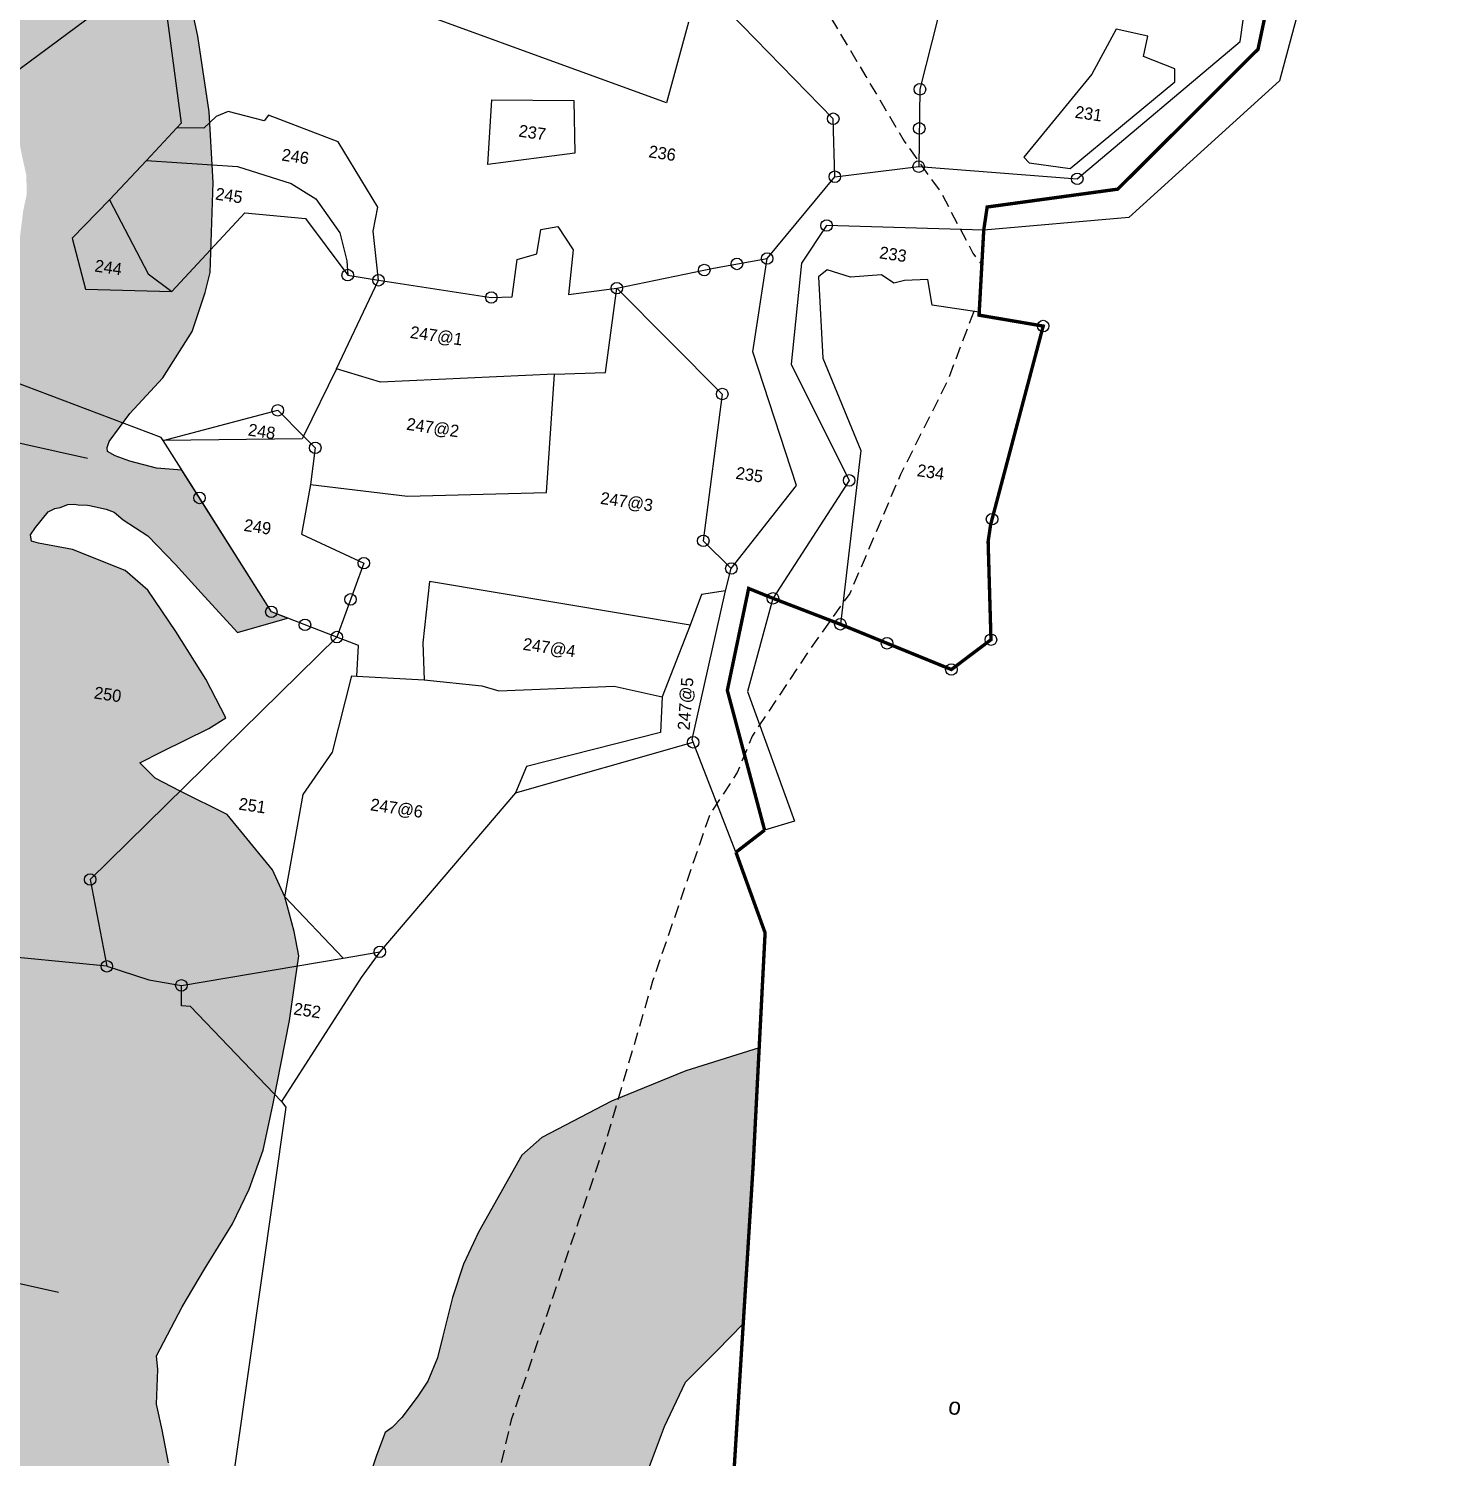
# Model space of a CAD drawing. Header units: metres. Extents: x 284220 to 286737, y 2014914 to 2019184.
# Drawn here: x 285972 to 286534, y 2016124 to 2016696 of the extents above; entities that cross this region are included whole.
import ezdxf
from ezdxf.enums import TextEntityAlignment as Align

# ---------------------------------------------------------------- set-up
doc = ezdxf.new("R2010")
doc.units = ezdxf.units.M
doc.header["$MEASUREMENT"] = 0
doc.linetypes.add('DASHDOT', pattern=[1, 0.5, -0.25, 0, -0.25])
doc.linetypes.add('DASHED', pattern=[0.75, 0.5, -0.25])
for name, color, linetype in [('LINE_FOOTPATH', 1, 'DASHED'), ('OFF', 1, 'Continuous'), ('POLY_HATCH', 12, 'Continuous'), ('POLY_PARCEL', 6, 'Continuous'), ('POLY_WATER', 4, 'Continuous'), ('SYM_ARROW', 1, 'Continuous'), ('SYM_STONE', 1, 'Continuous'), ('TEXT_MAPOUT', 7, 'Continuous'), ('TEXT_PARCEL', 7, 'Continuous'), ('V_BOUND_LINE', 7, 'Continuous'), ('V_BOUND_STREAM_LINE', 7, 'DASHDOT')]:
    doc.layers.add(name, color=color, linetype=linetype)
doc.styles.add('TEXT_MAP', font='', dxfattribs={"height": 2.5})
doc.styles.get('TEXT_MAP').set_extended_font_data('Kruti Dev 050')
pattern_1 = [(355.24487, (285132.29, 2014891.3235), (3.5937045, 3.0417426), [3.329182, -3.329182]), (85.24487, (285135.6076, 2014891.0475), (-3.0417426, 3.5937045), [3.329182, -3.329182])]

# ---------------------------------------------------------------- blocks, each defined once
blk = doc.blocks.new('STONE')
blk.add_circle((0, 0), 0.851)
blk = doc.blocks.new('ARROWASPECT')
h = blk.add_hatch(color=256)
h.paths.add_polyline_path([(2.85, -2.85), (3.72, -1.98), (0, 0)])
h.paths.add_polyline_path([(0, 0), (1.98, -3.72), (2.85, -2.85)])
for points in [[(0, 0), (17.15, -17.15)], [(0, 0), (1.98, -3.72)], [(0, 0), (3.72, -1.98)], [(3.72, -1.98), (1.98, -3.72)]]:
    blk.add_lwpolyline(points)
blk = doc.blocks.new('4423')
at = {"layer": 'POLY_HATCH'}
h = blk.add_hatch(dxfattribs=at)
h.set_pattern_fill('ZIGZAG', color=256, scale=26.633459, angle=-4.7551, style=0)
h.set_pattern_definition(pattern_1)
h.paths.add_polyline_path([(286137.48, 2016306.97), (286138.38, 2016317.75), (286135.95, 2016327.2), (286131.37, 2016340.61), (286125.85, 2016350.96), (286106.64, 2016371.45), (286087.62, 2016379.55), (286077.51, 2016383.93), (286071.15, 2016389.68), (286079.6, 2016394.61), (286097.35, 2016404.79), (286103.77, 2016409.48), (286094.92, 2016424.12), (286081.93, 2016442.09), (286069.94, 2016457.56), (286060.49, 2016464.78), (286039.35, 2016471.76), (286025.8, 2016473.29), (286023.03, 2016473.93), (286022.43, 2016476.39), (286024.3, 2016479.45), (286028.86, 2016485.9), (286031.39, 2016487.3), (286033.45, 2016487.93), (286036.38, 2016489.3), (286038.81, 2016489.5), (286040.41, 2016489.37), (286044.32, 2016489.47), (286051.59, 2016488.44), (286054.72, 2016487.37), (286058.52, 2016484.64), (286068.51, 2016478.99), (286080.1, 2016468.37), (286090.89, 2016457.83), (286106.17, 2016443.29), (286125.52, 2016450.14), (286118.96, 2016452.21), (286080.26, 2016505.6), (286070.33, 2016505.77), (286059.65, 2016507.87), (286053.75, 2016509.56), (286050.66, 2016511.03), (286050.39, 2016512.66), (286050.99, 2016515.02), (286058.38, 2016526.47), (286070.47, 2016541.39), (286080.88, 2016560.23), (286085.01, 2016575.96), (286086.47, 2016583.88), (286085.4, 2016619.35), (286082.07, 2016646.97), (286075.67, 2016676.45), (286071.64, 2016690.85), (286063.88, 2016706.65), (286059.19, 2016703.63), (286045.68, 2016747.4), (286015.17, 2016770.13), (285987.54, 2016767.17), (285981.73, 2016777.3), (285999.48, 2016781.82), (286018.83, 2016826.16), (286017.63, 2016840.73), (286011.6, 2016864.2), (286000.01, 2016890.04), (285990.87, 2016906.79), (285938.07, 2016899.6), (285934.46, 2016911.77), (285926.37, 2016910.84), (285922.61, 2016923.61), (285919.68, 2016927.07), (285917.65, 2016931.66), (285915.25, 2016936.69), (285915.65, 2016941.48), (285916.75, 2016945.01), (285917.81, 2016948.13), (285919.01, 2016952.86), (285919.34, 2016956.85), (285918.07, 2016960.98), (285916.74, 2016964.31), (285912.11, 2016971.53), (285906.65, 2016978.41), (285903.62, 2016980.67), (285895.93, 2016980.11), (285887.21, 2016981.64), (285879.42, 2016984.7), (285872.69, 2016990.89), (285868.03, 2016997.71), (285866.7, 2017005.86), (285866.04, 2017007.45), (285776.37, 2017013.57), (285769.03, 2017002.64), (285765.53, 2016999.32), (285769.33, 2016996.59), (285778.08, 2016990.63), (285787.74, 2016985.81), (285795.66, 2016979.52), (285806.92, 2016964.92), (285816.58, 2016950.44), (285825.67, 2016934.01), (285832.76, 2016922.56), (285834.26, 2016911.58), (285833.37, 2016895.98), (285832.57, 2016876.75), (285828.05, 2016856.22), (285820.66, 2016839.95), (285818.72, 2016835.86), (285819.09, 2016830.6), (285822.45, 2016827.51), (285832.64, 2016829.07), (285843.73, 2016831.77), (285865.2, 2016833.6), (285880.88, 2016833.5), (285900.02, 2016831.51), (285920.4, 2016824.99), (285930.06, 2016820.16), (285940.58, 2016811.25), (285948.24, 2016801.77), (285952.97, 2016790.92), (285953.77, 2016781.2), (285952.11, 2016766.06), (285948.78, 2016755.08), (285946.08, 2016742.04), (285938.4, 2016731.83), (285930.72, 2016723.83), (285932.62, 2016719.15), (285939.79, 2016718.28), (285945.78, 2016712.95), (285955.14, 2016704.54), (285965.03, 2016692.86), (285981.25, 2016675.03), (285991.3, 2016655.7), (285998.81, 2016652.53), (286006.32, 2016637.96), (286009.35, 2016626.05), (286011.85, 2016617.4), (286012.45, 2016610.12), (286011.49, 2016603.36), (286010.45, 2016585.96), (286009.92, 2016579.57), (286007.79, 2016573.31), (286001.1, 2016560.6), (285994.98, 2016554.68), (285989.99, 2016547.86), (285986.79, 2016543.88), (285981.94, 2016545.37), (285960.68, 2016517.38), (285981.44, 2016498.09), (286000.92, 2016434.52), (286000.4, 2016352.18), (286005.47, 2016341.9), (286010.34, 2016323), (286011.47, 2016307.63), (286011.34, 2016296.38), (286011.17, 2016289.56), (286007.98, 2016275.35), (285998.16, 2016254.06), (285980.86, 2016220.12), (285972.34, 2016204.74), (285968.58, 2016198.22), (285968.62, 2016178.66), (285976.55, 2016148.25), (285979.07, 2016129.49), (286097.23, 2016167.78), (286101.36, 2016177.02), (286109.08, 2016192.46), (286119.07, 2016210.93), (286124.66, 2016224.94), (286129.18, 2016240.64), (286131.87, 2016258.51), (286136.25, 2016292.2)])
h = blk.add_hatch(dxfattribs=at)
h.set_pattern_fill('ZIGZAG', color=256, scale=26.633459, angle=-4.7551, style=0)
h.set_pattern_definition(pattern_1)
h.paths.add_polyline_path([(286164.38, 2015899.6), (286164.31, 2015913.27), (286162.17, 2015931.14), (286155.64, 2015949.37), (286139.89, 2015987.27), (286138.63, 2016005.78), (286139.76, 2016029), (286139.72, 2016038.25), (286139.45, 2016049.53), (286133.62, 2016061.68), (286121.77, 2016083.57), (286105.72, 2016103.4), (286099.89, 2016115.54), (286096.52, 2016128.29), (286093.73, 2016138.17), (286093.26, 2016151.88), (286092.49, 2016157.17), (286097.23, 2016167.78), (285979.07, 2016129.49), (285982.52, 2016103.93), (285984.18, 2016080.47), (285985.42, 2016056.65), (285984.86, 2016040.21), (285983.26, 2016025.87), (285986.13, 2016016.79), (285986.4, 2016010.33), (285983.83, 2016003.71), (285975.55, 2015996.49), (285968.26, 2015986.24), (285956.31, 2015963.52), (285954.09, 2015956.06), (285952.62, 2015938.49), (285952.39, 2015930.87), (285951.75, 2015922.8), (285998.18, 2015880.46), (286012.39, 2015867.79), (286020.79, 2015857.44), (286026.18, 2015844.93), (286027.25, 2015838.41), (286027.98, 2015823.07), (286028.32, 2015812.59), (286028.02, 2015809), (286028.35, 2015803.34), (286030.55, 2015795.92), (286038.85, 2015774.73), (286044.44, 2015764.61), (286044.61, 2015756.96), (286041.65, 2015750.37), (286038.12, 2015741.82), (286037.82, 2015738.23), (286039.16, 2015734.25), (286048.48, 2015720.61), (286052.68, 2015713.02), (286056.64, 2015702.64), (286059.71, 2015691.13), (286059.41, 2015682.71), (286060.08, 2015671.4), (286060.21, 2015663.35), (286075.53, 2015663.68), (286076.11, 2015666.45), (286075.98, 2015668.73), (286076.14, 2015670.66), (286076.14, 2015674.55), (286076.33, 2015676.8), (286076.3, 2015680.37), (286076.19, 2015682.97), (286076.06, 2015685.25), (286075.98, 2015692.06), (286075.63, 2015695.66), (286074.66, 2015699.63), (286073.59, 2015702.31), (286072.24, 2015709.55), (286071.14, 2015711.91), (286068.94, 2015716.63), (286063.62, 2015722.91), (286061.64, 2015726.31), (286057.99, 2015733.1), (286057.05, 2015737.39), (286057.26, 2015739.96), (286057.74, 2015741.87), (286059.6, 2015744.63), (286061.23, 2015748.71), (286063, 2015754.39), (286063.89, 2015757.24), (286063.54, 2015760.83), (286063.08, 2015763.14), (286062.01, 2015765.82), (286060.23, 2015767.91), (286057.31, 2015771.72), (286055.27, 2015774.48), (286054.25, 2015777.81), (286051.75, 2015783.08), (286048.2, 2015798.93), (286047.77, 2015809.34), (286046.46, 2015816.9), (286044.55, 2015836.83), (286043.09, 2015846.67), (286038.93, 2015855.12), (286034.96, 2015861.93), (286024.63, 2015874.13), (286011.2, 2015892.1), (285998.65, 2015906), (285989.04, 2015915.22), (285986.89, 2015920.59), (285995.18, 2015922.81), (285995.45, 2015926.03), (285995.69, 2015928.93), (285995.85, 2015930.86), (285996.74, 2015937.59), (285997.73, 2015945.61), (285998.94, 2015956.21), (286000.36, 2015961.6), (286001.21, 2015964.12), (286002.66, 2015969.83), (285992.33, 2015974.26), (285991.18, 2015975.97), (285990.69, 2015977.96), (285990.91, 2015980.53), (285991.42, 2015982.76), (285993.72, 2015987.1), (285995.25, 2015989.89), (285996.89, 2015993.97), (285999.22, 2015998.64), (286000.83, 2016002.39), (286002.04, 2016005.21), (286003.14, 2016010.63), (286003.67, 2016017.06), (286003.94, 2016020.28), (286003.62, 2016024.2), (286003.67, 2016028.73), (286003.05, 2016032.99), (286003.05, 2016036.88), (286003.65, 2016044.2), (286004.53, 2016047.05), (286005.31, 2016048.6), (286007.91, 2016052.6), (286009.74, 2016055.04), (286012.42, 2016060), (286014.62, 2016063.06), (286016.07, 2016064.88), (286019.5, 2016067.19), (286021.97, 2016069.58), (286025.65, 2016070.89), (286033.48, 2016071.54), (286037.83, 2016069.23), (286044.01, 2016061.59), (286047.63, 2016054.48), (286047.99, 2016050.71), (286046.97, 2016042.37), (286046.17, 2016036.6), (286044.83, 2016028.28), (286042.68, 2016021.98), (286036.13, 2016009.56), (286022.24, 2015998.4), (286009.41, 2015988.45), (286005.49, 2015984.24), (286007.26, 2015982.15), (286013.17, 2015975.18), (286026.56, 2015964.66), (286032.79, 2015953.77), (286036.52, 2015944.07), (286039.58, 2015934.09), (286039.96, 2015926.93), (286039.75, 2015920.46), (286039.72, 2015916.25), (286039.11, 2015908.85), (286036.31, 2015898.49), (286038.06, 2015892.19), (286038.86, 2015890.18), (286041.06, 2015885.46), (286043.45, 2015882.99), (286045.52, 2015872.77), (286045.6, 2015869.85), (286045.2, 2015865.02), (286044.34, 2015862.5), (286043.51, 2015860.3), (286043.41, 2015855.13), (286046.41, 2015848.39), (286050.36, 2015845.15), (286062.49, 2015831.18), (286068.26, 2015818.71), (286071.78, 2015810.31), (286072.69, 2015805.7), (286073.47, 2015799.48), (286075.3, 2015794.14), (286074.52, 2015783.31), (286077.29, 2015777.57), (286080.64, 2015771.13), (286084.35, 2015764.99), (286085.02, 2015757.48), (286085.02, 2015753.59), (286084.92, 2015748.41), (286084, 2015745.25), (286080.49, 2015738.09), (286074.96, 2015726.23), (286074.4, 2015723.36), (286076.12, 2015720.63), (286081.84, 2015715.29), (286085.25, 2015705.61), (286086.94, 2015690.88), (286088.18, 2015678.46), (286088.48, 2015663.4), (286084.61, 2015625.55), (286089.28, 2015556.55), (286100.8, 2015536.64), (286116.45, 2015505.38), (286168.12, 2015517.22), (286188.5, 2015521.89), (286188.38, 2015554.99), (286189.47, 2015572.99), (286189.6, 2015584.24), (286189.47, 2015587.47), (286170.79, 2015596.74), (286167.09, 2015598.98), (286167.72, 2015611.39), (286171.38, 2015631.19), (286174.71, 2015642.17), (286175.41, 2015645.73), (286194.81, 2015664.69), (286222.94, 2015693.31), (286236.12, 2015711.51), (286249.3, 2015724.89), (286255.63, 2015728.38), (286266.01, 2015732.35), (286297.38, 2015739.67), (286319.22, 2015750.72), (286335, 2015761.47), (286350.08, 2015768.66), (286367.72, 2015772.82), (286375.01, 2015773.42), (286383.4, 2015772.72), (286389.66, 2015770.59), (286392.52, 2015771.16), (286406.77, 2015778.01), (286415.13, 2015781.74), (286425.71, 2015783.27), (286438.86, 2015781.77), (286453.53, 2015780.7), (286411.63, 2015837.06), (286363.68, 2015901.57), (286352.25, 2015901.15), (286337.97, 2015898.72), (286328.98, 2015897.05), (286317.52, 2015894.79), (286308.84, 2015891.89), (286302.68, 2015890.4), (286298.95, 2015889.1), (286297.48, 2015890.83), (286296.92, 2015893.69), (286296.23, 2015915.73), (286296.99, 2015924.91), (286297.45, 2015940.15), (286298.92, 2015948.07), (286299.18, 2015956.09), (286302.78, 2015965.44), (286311.96, 2015974.32), (286313.73, 2015976.19), (286314.29, 2015978.15), (286314.99, 2015981.71), (286315.62, 2015984.47), (286316.02, 2015989.26), (286316.82, 2015998.85), (286322.25, 2015999.08), (286322.24, 2016008.36), (286312.85, 2016018.88), (286297.1, 2016037.47), (286287.38, 2016051.15), (286283.75, 2016060.7), (286282, 2016078.76), (286283.09, 2016096.76), (286286.52, 2016118.59), (286293.7, 2016142.11), (286300.83, 2016160.01), (286312.37, 2016173.12), (286322.07, 2016184.4), (286322.03, 2016231.67), (286321.44, 2016293.19), (286293.27, 2016282.31), (286264.78, 2016268.6), (286238.39, 2016252.49), (286230.94, 2016245.07), (286215.86, 2016213.75), (286210.77, 2016200.91), (286207.24, 2016187.53), (286204.35, 2016172.1), (286202.82, 2016163.38), (286199.63, 2016153.99), (286195.87, 2016147.47), (286190.34, 2016139.09), (286186.78, 2016134.96), (286184.18, 2016132.76), (286181.41, 2016123.53), (286178.52, 2016112.92), (286177.12, 2016100.98), (286177.39, 2016094.52), (286177.36, 2016089.3), (286177.29, 2016083.67), (286177.43, 2016075.62), (286177.4, 2016070.4), (286178, 2016063.11), (286178.53, 2016059.85), (286178.26, 2016056.66), (286177.96, 2016053.06), (286177.6, 2016048.67), (286176.43, 2016044.34), (286174.11, 2016035.69), (286172.88, 2016030.57), (286171.74, 2016026.64), (286170.15, 2016017.13), (286169.42, 2016013.17), (286167.45, 2016004.08), (286167.16, 2016000.49), (286166.42, 2015996.53), (286165.56, 2015990.97), (286165.23, 2015986.98), (286164.6, 2015979.4), (286164.33, 2015976.2), (286164.33, 2015966.55), (286163.3, 2015959.19), (286171.79, 2015950.04), (286179.72, 2015943.75), (286182.35, 2015936.7), (286181.68, 2015923.89), (286180.85, 2015913.91), (286179.32, 2015905.19), (286178.09, 2015900.06), (286176.76, 2015893.74), (286175.53, 2015888.62), (286174.97, 2015881.83), (286173.84, 2015873.08), (286171.67, 2015866.42), (286169.81, 2015863.36), (286167.35, 2015857.94), (286165.05, 2015854.51), (286162.55, 2015853.51), (286160.72, 2015855.68), (286163.05, 2015878.8)])
at = {"layer": 'LINE_FOOTPATH', "ltscale": 10, "flags": 128}
for points in [[(286243.22, 2016760.2), (286247.91, 2016761.02), (286263.44, 2016754.8), (286281.91, 2016746.78), (286293.28, 2016735.04), (286317.88, 2016708.01), (286339.08, 2016677.26), (286355.67, 2016652.83), (286371.64, 2016633.3), (286385.48, 2016610.56), (286389.3, 2016606.22)], [(286387.29, 2016587.7), (286378.8, 2016559.92), (286362.62, 2016521.84), (286345.68, 2016473.9), (286331.79, 2016451.61), (286310.88, 2016415.42), (286305.95, 2016400.71), (286296.2, 2016383.63), (286277.91, 2016316.7), (286263.67, 2016253.11), (286254.76, 2016220.23), (286233.33, 2016140.93), (286223.33, 2016080.08), (286236.36, 2016032.23), (286253.15, 2015992.89), (286267.36, 2015948.13), (286255.54, 2015861.96), (286244.73, 2015780.2), (286241.67, 2015765.65), (286224.4, 2015718.12), (286203.75, 2015662.78), (286197.75, 2015650.01), (286186.52, 2015633.68), (286178.37, 2015617.39), (286170.79, 2015596.74), (286167.76, 2015579.47), (286166.9, 2015569.06), (286163.89, 2015536.61), (286166.24, 2015524.08), (286168.12, 2015517.22)]]:
    blk.add_lwpolyline(points, dxfattribs=at)
at = {"layer": 'OFF'}
blk.add_lwpolyline([(286329.59, 2016383.07), (286318.13, 2016378.81)], dxfattribs=at)
at = {"layer": 'POLY_HATCH'}
for points in [[(286286.52, 2016118.59), (286293.7, 2016142.11), (286300.83, 2016160.01), (286312.37, 2016173.12), (286322.07, 2016184.4), (286322.03, 2016231.67), (286321.44, 2016293.19), (286293.27, 2016282.31), (286264.78, 2016268.6), (286238.39, 2016252.49), (286230.94, 2016245.07), (286215.86, 2016213.75), (286210.77, 2016200.91), (286207.24, 2016187.53), (286204.35, 2016172.1), (286202.82, 2016163.38), (286199.63, 2016153.99), (286195.87, 2016147.47), (286190.34, 2016139.09), (286186.78, 2016134.96), (286184.18, 2016132.76), (286181.41, 2016123.53), (286178.52, 2016112.92)], [(286099.89, 2016115.54), (286096.52, 2016128.29), (286093.73, 2016138.17), (286093.26, 2016151.88), (286092.49, 2016157.17), (286101.36, 2016177.02), (286109.08, 2016192.46), (286119.07, 2016210.93), (286124.66, 2016224.94), (286129.18, 2016240.64), (286131.87, 2016258.51), (286136.25, 2016292.2), (286137.48, 2016306.97), (286138.38, 2016317.75), (286135.95, 2016327.2), (286131.37, 2016340.61), (286125.85, 2016350.96), (286106.64, 2016371.45), (286087.62, 2016379.55), (286077.51, 2016383.93), (286071.15, 2016389.68), (286079.6, 2016394.61), (286097.35, 2016404.79), (286103.77, 2016409.48), (286094.92, 2016424.12), (286081.93, 2016442.09), (286069.94, 2016457.56), (286060.49, 2016464.78), (286039.35, 2016471.76), (286025.8, 2016473.29), (286023.03, 2016473.93), (286022.43, 2016476.39), (286024.3, 2016479.45), (286028.86, 2016485.9), (286031.39, 2016487.3), (286033.45, 2016487.93), (286036.38, 2016489.3), (286038.81, 2016489.5), (286040.41, 2016489.37), (286044.04, 2016489.47), (286044.84, 2016489.4), (286051.59, 2016488.44), (286054.72, 2016487.37), (286058.52, 2016484.64), (286068.51, 2016478.99), (286080.1, 2016468.37), (286090.89, 2016457.83), (286106.17, 2016443.29), (286125.52, 2016450.14), (286118.96, 2016452.21), (286080.26, 2016505.6), (286070.33, 2016505.77), (286059.65, 2016507.87), (286053.75, 2016509.56), (286050.66, 2016511.03), (286050.39, 2016512.66), (286050.99, 2016515.02), (286058.38, 2016526.47), (286070.47, 2016541.39), (286080.88, 2016560.23), (286085.01, 2016575.96), (286086.47, 2016583.88), (286085.4, 2016619.35), (286082.07, 2016646.97), (286075.67, 2016676.45), (286071.64, 2016690.85)]]:
    blk.add_lwpolyline(points, dxfattribs=at)
at = {"layer": 'POLY_PARCEL'}
for points in [[(286371.26, 2016730.94), (286360.61, 2016673.59), (286362.04, 2016643.18)], [(286059.19, 2016703.63), (285975.33, 2016632.66)], [(286448.73, 2016700.12), (286436.11, 2016702.15), (286427.71, 2016683.85), (286403.05, 2016649.53), (286405.33, 2016647.38), (286421.6, 2016646.19), (286460.57, 2016682.92), (286460.18, 2016688.03), (286447.56, 2016692.02), (286448.73, 2016700.12)], [(286268.06, 2016694.21), (286261.42, 2016661.95), (286128.18, 2016701.19)], [(286329.38, 2016637.12), (286327.3, 2016659.85), (286283.81, 2016699.05)], [(286062.76, 2016684.68), (286071.37, 2016641.8), (286069.8, 2016639.89)], [(286192.7, 2016658.8), (286225.02, 2016660.53), (286226.72, 2016639.89), (286192.79, 2016633.27), (286192.7, 2016658.8)], [(286152.78, 2016585.07), (286149.45, 2016604.22), (286150.67, 2016613.76), (286133.41, 2016638.34), (286105.49, 2016647.16), (286103.92, 2016644.75), (286089.51, 2016647.51), (286084.85, 2016645.36), (286080.34, 2016640.47), (286069.8, 2016639.89)], [(286069.8, 2016639.89), (286058.62, 2016626.3)], [(286058.62, 2016626.3), (286045.13, 2016609.9)], [(286058.62, 2016626.3), (286094.57, 2016626.22), (286116.07, 2016620.82), (286126.17, 2016615.49), (286136.42, 2016602.74), (286139.82, 2016591.93), (286140.53, 2016586.32)], [(286045.13, 2016609.9), (286031.36, 2016593.9), (286037.88, 2016574.28), (286071.86, 2016575.53)], [(286045.13, 2016609.9), (286062.08, 2016581.86), (286071.86, 2016575.53)], [(286071.86, 2016575.53), (286098.6, 2016608.24), (286122.56, 2016607.53), (286140.53, 2016586.32)], [(286152.78, 2016585.07), (286197.49, 2016581.14), (286205.7, 2016581.95), (286206.71, 2016596.66), (286214.24, 2016599.46), (286215.25, 2016609.02), (286221.81, 2016610.62), (286228.38, 2016601.93), (286227.76, 2016584.19), (286246.54, 2016587.89)], [(286246.54, 2016587.89), (286283.97, 2016598.19), (286304.84, 2016603.34)], [(286389.46, 2016587.52), (286370.82, 2016589.06), (286368.44, 2016599.11), (286359.3, 2016598.06), (286355.18, 2016596.8), (286350.2, 2016599.82), (286337.98, 2016598.03), (286328.73, 2016600.4), (286325.47, 2016597.46), (286329.25, 2016565.59), (286346.46, 2016530.24), (286342.72, 2016461.54)], [(286138.44, 2016549.19), (286152.78, 2016585.07)], [(286140.53, 2016586.32), (286152.78, 2016585.07)], [(286224.28, 2016552.55), (286244.18, 2016554.54), (286246.54, 2016587.89)], [(286246.54, 2016587.89), (286290.6, 2016548.99), (286286.81, 2016490.84), (286298.51, 2016480.72)], [(286131.16, 2016503.22), (286169.56, 2016501.05), (286224, 2016505.95), (286224.28, 2016552.55)], [(286224.28, 2016552.55), (286156.11, 2016545.15), (286138.44, 2016549.19)], [(286072.14, 2016516.76), (286071.33, 2016517.86), (285981.94, 2016545.37)], [(286138.44, 2016549.19), (286127.23, 2016521.97)], [(286072.14, 2016516.76), (286116.43, 2016531.47), (286127.23, 2016521.97)], [(286127.23, 2016521.97), (286126.77, 2016520.84)], [(286127.23, 2016521.97), (286132.12, 2016517.66), (286131.16, 2016503.22)], [(286126.77, 2016520.84), (286072.14, 2016516.76)], [(286145.29, 2016443.91), (286118.96, 2016452.21), (286087.41, 2016495.77), (286072.14, 2016516.76)], [(286131.16, 2016503.22), (286128.85, 2016483.43), (286154.07, 2016473.62), (286145.29, 2016443.91)], [(286296.85, 2016471.78), (286287.42, 2016469.78), (286283.82, 2016457.44)], [(286283.82, 2016457.44), (286180.26, 2016468.1), (286179.26, 2016443.75), (286180.74, 2016429.25)], [(286283.82, 2016457.44), (286274.56, 2016428.63)], [(286145.29, 2016443.91), (286054.48, 2016342.56), (286063.22, 2016308.89)], [(286154.16, 2016429.06), (286154.07, 2016441.14), (286145.29, 2016443.91)], [(286180.74, 2016429.25), (286203.51, 2016428.44), (286210.24, 2016426.81), (286255.46, 2016431.62), (286274.56, 2016428.63)], [(286155.86, 2016318), (286131.37, 2016340.61), (286136.01, 2016381.32), (286146.46, 2016398.66), (286152.2, 2016429.05), (286154.16, 2016429.06)], [(286154.16, 2016429.06), (286180.74, 2016429.25)], [(286274.56, 2016428.63), (286274.86, 2016414.53), (286223.07, 2016397.83), (286219.4, 2016387.2)], [(286219.4, 2016387.2), (286287.86, 2016411.52)], [(286219.4, 2016387.2), (286170.09, 2016321.38)], [(286155.86, 2016318), (286170.09, 2016321.38)], [(286170.09, 2016321.38), (286163.42, 2016310.85)], [(286092.97, 2016303.27), (286155.86, 2016318)], [(286063.22, 2016308.89), (286014.18, 2016310.5), (285999.2, 2016310.11)], [(286063.22, 2016308.89), (286080.05, 2016304.58)], [(286163.42, 2016310.85), (286135.16, 2016260.13)], [(286080.05, 2016304.58), (286092.97, 2016303.27)], [(286135.16, 2016260.13), (286097.12, 2016295.23), (286093.59, 2016295.29), (286092.97, 2016303.27)], [(286135.16, 2016260.13), (286137.04, 2016258), (286120.79, 2016049.28), (286110.28, 2015909.64)]]:
    blk.add_lwpolyline(points, dxfattribs=at)
at = {"layer": 'POLY_WATER'}
for points in [[(286544.59, 2016963.83), (286531.43, 2016914.47), (286537, 2016888.13), (286515.08, 2016838.05), (286527.44, 2016818.04), (286520.51, 2016779.6), (286501.54, 2016685.83), (286445.81, 2016628.5), (286389.18, 2016619.89)], [(286362.04, 2016643.18), (286424.62, 2016642.34), (286485.18, 2016700.35), (286491.82, 2016787.72), (286506.29, 2016816.72)], [(286329.38, 2016637.12), (286362.04, 2016643.18)], [(286304.84, 2016603.34), (286329.38, 2016637.12)], [(286389.18, 2016619.89), (286327.37, 2016617.79), (286318.49, 2016602.31), (286316.96, 2016562.42), (286342.6, 2016518.25), (286315.61, 2016470.03)], [(286298.51, 2016480.72), (286322.05, 2016514.91), (286301.6, 2016566.28), (286304.84, 2016603.34)], [(286296.85, 2016471.78), (286298.51, 2016480.72)], [(286287.86, 2016411.52), (286287.35, 2016412.62), (286296.63, 2016470.61), (286296.85, 2016471.78)], [(286315.61, 2016470.03), (286307.95, 2016432.76), (286329.59, 2016383.07)], [(286307.42, 2016369.4), (286287.86, 2016411.52)]]:
    blk.add_lwpolyline(points, dxfattribs=at)
at = {"layer": 'V_BOUND_LINE', "const_width": 1.33}
for points in [[(286389.18, 2016619.89), (286389.46, 2016587.52)], [(286389.46, 2016587.52), (286389.47, 2016586.37), (286414.94, 2016583.69), (286399.25, 2016504.43), (286398.69, 2016497.71), (286402.26, 2016459.25), (286387.45, 2016446.54), (286342.72, 2016461.54)], [(286342.72, 2016461.54), (286315.61, 2016470.03)], [(286307.42, 2016369.4), (286320.88, 2016338.51), (286322.01, 2016246.69), (286322.29, 2015962.93), (286322.26, 2015961.91)]]:
    blk.add_lwpolyline(points, dxfattribs=at)
at = {"layer": 'V_BOUND_STREAM_LINE', "ltscale": 10, "const_width": 1.33, "flags": 128}
for points in [[(286530.58, 2016962.36), (286523.63, 2016929.17), (286528.02, 2016911.5), (286525.96, 2016883.3), (286510.2, 2016841.62), (286517.12, 2016817.32), (286505.43, 2016787.66), (286492.37, 2016697.75), (286440.79, 2016639.32), (286389.95, 2016629.04), (286389.18, 2016619.89)], [(286315.61, 2016470.03), (286305.82, 2016473.31), (286299.99, 2016432.76), (286318.13, 2016378.81)], [(286318.13, 2016378.81), (286307.42, 2016369.4)]]:
    blk.add_lwpolyline(points, dxfattribs=at)
at = {"layer": 'SYM_ARROW', "xscale": 2.663345889595632, "yscale": 2.663345889595632, "zscale": 2.663345889595632, "rotation": 36.0753943208808}
for p in [(285979.16, 2016517.94), (285988.61, 2016189.77)]:
    blk.add_blockref('ARROWASPECT', p, dxfattribs=at)
at = {"layer": 'SYM_STONE', "xscale": 2.663345889595632, "yscale": 2.663345889595632, "zscale": 2.663345889595632, "rotation": 355.2448651487713}
for p in [(286360.61, 2016673.59), (286327.3, 2016659.85), (286361.33, 2016658.2), (286362.04, 2016643.18), (286329.38, 2016637.12), (286424.62, 2016642.34), (286327.37, 2016617.79), (286304.84, 2016603.34), (286293.1, 2016600.44), (286280.43, 2016597.22), (286246.54, 2016587.89), (286140.53, 2016586.32), (286152.78, 2016585.07), (286197.49, 2016581.14), (286414.94, 2016583.69), (286290.6, 2016548.99), (286116.43, 2016531.47), (286132.12, 2016517.66), (286342.6, 2016518.25), (286399.68, 2016506.61), (286087.89, 2016495.12), (286286.81, 2016490.84), (286298.51, 2016480.72), (286154.07, 2016473.62), (286315.61, 2016470.03), (286149.76, 2016459.05), (286342.72, 2016461.54), (286402.26, 2016459.25), (286118.96, 2016452.21), (286361.54, 2016455.23), (286132.49, 2016447.94), (286387.45, 2016446.54), (286145.29, 2016443.91), (286287.86, 2016411.52), (286054.48, 2016342.56), (286170.09, 2016321.38), (286063.22, 2016308.89), (286092.97, 2016303.27)]:
    blk.add_blockref('STONE', p, dxfattribs=at)
at = {"layer": 'TEXT_MAPOUT', "style": 'TEXT_MAP'}
blk.add_text('o', height=6.66, rotation=355.2449, dxfattribs=at).set_placement((286404.52, 2016154.25))
at = {"layer": 'TEXT_PARCEL', "style": 'TEXT_MAP'}
for s, rotation, p in [('231', 355.2449, (286427.47, 2016668.25)), ('237', 355.2449, (286209.49, 2016646.94)), ('236', 355.2449, (286261.03, 2016642.06)), ('246', 355.2449, (286117.02, 2016631.61)), ('245', 355.2449, (286091.93, 2016614.62)), ('233', 355.2449, (286354.18, 2016608.15)), ('244', 355.2449, (286046.35, 2016583.4)), ('247@1', 355.2449, (286176.9, 2016564.39)), ('247@2', 355.2449, (286177.76, 2016528.25)), ('248', 355.2449, (286110.72, 2016522.8)), ('234', 355.2449, (286374.4, 2016523.59)), ('235', 355.2449, (286303.31, 2016518)), ('247@3', 355.2449, (286255.75, 2016504.01)), ('249', 355.2449, (286111.44, 2016485.24)), ('247@4', 355.2449, (286228.99, 2016444.76)), ('247@5', 89.4322, (286284.25, 2016426.41)), ('250', 355.2449, (286056.8, 2016415.7)), ('247@6', 355.2449, (286173.07, 2016377.91)), ('251', 355.2449, (286116.35, 2016375.67)), ('252', 355.2449, (286143.05, 2016296.59))]:
    blk.add_text(s, height=4.794, rotation=rotation, dxfattribs=at).set_placement(p, align=Align.MIDDLE)

msp = doc.modelspace()

# ---------------------------------------------------------------- block references
at = {"xscale": 1.016494123576622, "yscale": 1.016494123576622, "zscale": 1.016494123576622, "rotation": 356.3572002608383}
msp.add_blockref('4423', (-134411.99, -10629.35), dxfattribs=at)

doc.saveas('drawing.dxf')
